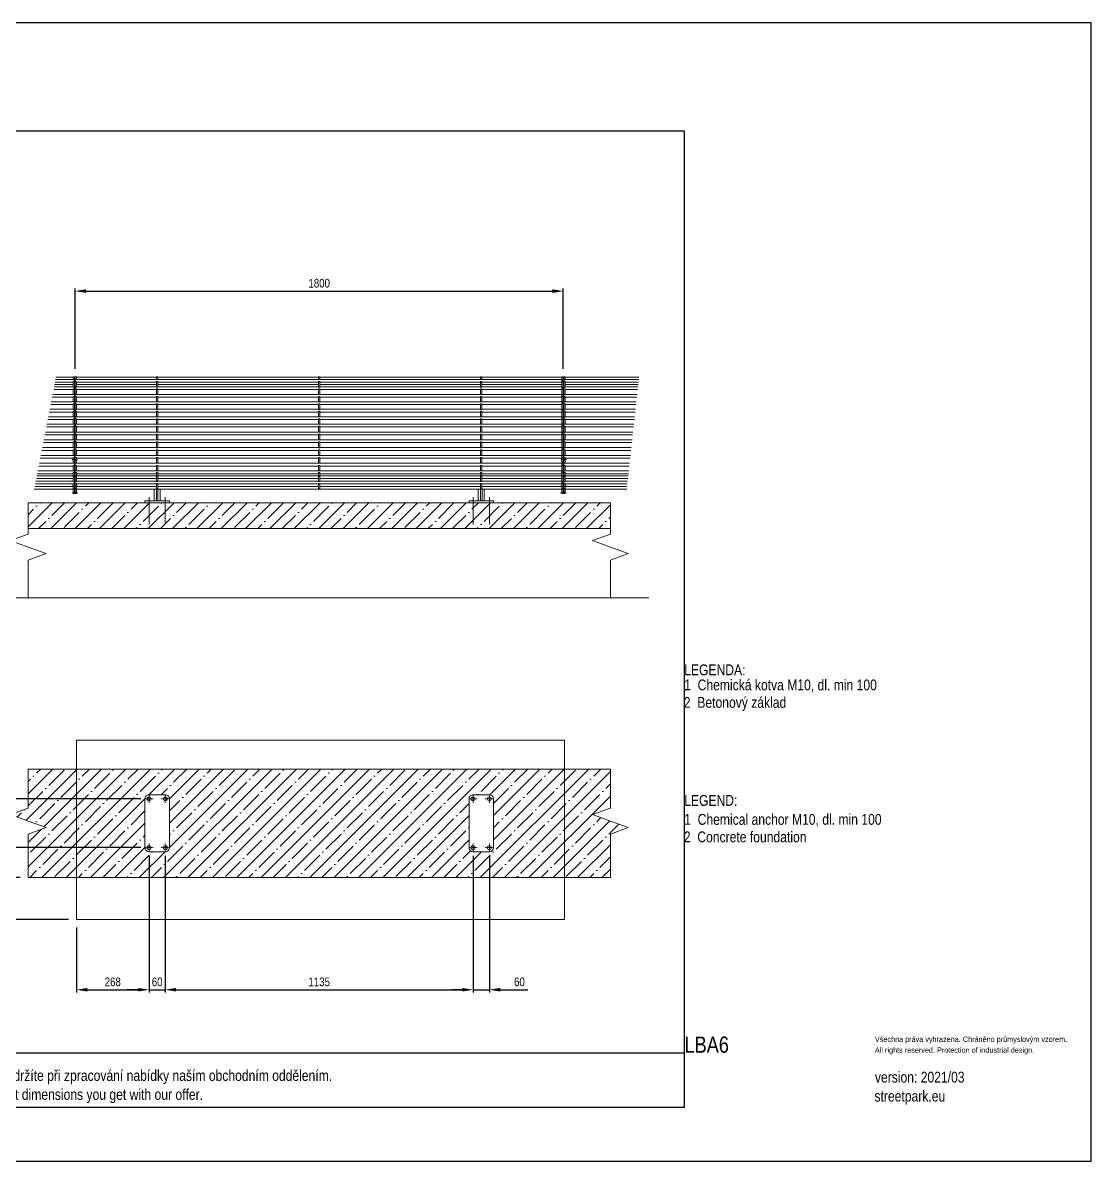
# Model space of a CAD drawing. Header units: millimetres. Extents: x 22162 to 28102, y 3160 to 7360.
# Drawn here: x 24162 to 28102, y 3160 to 7360 of the extents above; entities that cross this region are included whole.
import ezdxf
from ezdxf.lldxf.tags import DXFTag

# ---------------------------------------------------------------- set-up
doc = ezdxf.new("R2010")
doc.units = ezdxf.units.MM
doc.header["$LTSCALE"] = 0.3
doc.linetypes.add('ACAD_ISO10W100', pattern=[18.5, 12, -3, 0.5, -3])
doc.linetypes.add('INCONTINUOUS', pattern=[200000.001, 200000, -0.001])
for name, color, linetype, lineweight in [('KOTY', 3, 'INCONTINUOUS', 9), ('OBRYSOVA', 7, 'Continuous', 9), ('OSY', 7, 'ACAD_ISO10W100', 15), ('Visible', 7, 'Continuous', 18)]:
    doc.layers.add(name, color=color, linetype=linetype, lineweight=lineweight)
doc.layers.add('Nekreslit', color=6, linetype='Continuous', plot=False)
doc.layers.add('POSTAVY ATD', color=7, linetype='Continuous', lineweight=5, true_color=0xdcdcdc)
doc.layers.add('SRAFY', color=7, linetype='Continuous', lineweight=9, true_color=0x5b5b5b)
doc.styles.add('SEACAD_Arial', font='arial.ttf', dxfattribs={"width": 0.8})
tags = doc.linetypes.add('HIDDEN2', pattern=[4.7625, 3.175, -1.5875]).pattern_tags.tags
tags[6:7] = [DXFTag(74, 4), DXFTag(75, 0), DXFTag(340, '0'), DXFTag(46, 0.0), DXFTag(50, 0.0), DXFTag(44, 0.0), DXFTag(45, 0.0)]
tags[4:5] = [DXFTag(74, 4), DXFTag(75, 0), DXFTag(340, '0'), DXFTag(46, 0.0), DXFTag(50, 0.0), DXFTag(44, 0.0), DXFTag(45, 0.0)]
doc.dimstyles.new('ISO-25', dxfattribs={"dimtxt": 1.6, "dimasz": 2, "dimexe": 0.5, "dimexo": 1.5, "dimtad": 1, "dimdec": 0, "dimtxsty": 'SEACAD_Arial', "dimcen": 2, "dimadec": 0, "dimazin": 0, "dimtfac": 1, "dimtdec": 0, "dimtmove": 0, "dimatfit": 3, "dimfxl": 1, "dimarcsym": 0})

# ---------------------------------------------------------------- blocks, each defined once
blk = doc.blocks.new('*D365')
at = {"layer": 'Defpoints', "color": 0}
for p in [(26155, 6369.6), (24355, 6052.8), (26155, 6052.8)]:
    blk.add_point(p, dxfattribs=at)
at = {"layer": 'KOTY', "color": 0, "lineweight": -2}
for p, q in [((24355, 6082.8), (24355, 6379.6)), ((24395, 6369.6), (26115, 6369.6)), ((26155, 6082.8), (26155, 6379.6))]:
    blk.add_line(p, q, dxfattribs=at)
at = {"layer": 'KOTY', "color": 0}
for points in [[(24395, 6376.3), (24395, 6363), (24355, 6369.6)], [(26115, 6363), (26115, 6376.3), (26155, 6369.6)]]:
    blk.add_solid(points, dxfattribs=at)
at = {"layer": 'KOTY', "color": 0, "insert": (25255, 6398.5), "char_height": 32, "attachment_point": 5, "style": 'SEACAD_Arial'}
blk.add_mtext('1800', dxfattribs=at)
blk = doc.blocks.new('*D357')
at = {"layer": 'Defpoints', "color": 0}
for p in [(24627.5, 4316.4), (24360, 4051.4), (24627.5, 3792.2)]:
    blk.add_point(p, dxfattribs=at)
at = {"layer": 'KOTY', "color": 0, "lineweight": -2}
for p, q in [((24627.5, 4286.4), (24627.5, 3782.2)), ((24360, 4021.4), (24360, 3782.2)), ((24400, 3792.2), (24587.5, 3792.2))]:
    blk.add_line(p, q, dxfattribs=at)
at = {"layer": 'KOTY', "color": 0}
for points in [[(24400, 3798.9), (24400, 3785.6), (24360, 3792.2)], [(24587.5, 3785.6), (24587.5, 3798.9), (24627.5, 3792.2)]]:
    blk.add_solid(points, dxfattribs=at)
at = {"layer": 'KOTY', "color": 0, "insert": (24493.8, 3821.1), "char_height": 32, "attachment_point": 5, "style": 'SEACAD_Arial'}
blk.add_mtext('268', dxfattribs=at)
blk = doc.blocks.new('*D356')
at = {"layer": 'Defpoints', "color": 0}
for p in [(24627.5, 4316.4), (24687.5, 4316.4), (24687.5, 3792.2)]:
    blk.add_point(p, dxfattribs=at)
at = {"layer": 'KOTY', "color": 0, "lineweight": -2}
for p, q in [((24627.5, 4286.4), (24627.5, 3782.2)), ((24687.5, 4286.4), (24687.5, 3782.2)), ((24587.5, 3792.2), (24547.5, 3792.2)), ((24627.5, 3792.2), (24687.5, 3792.2)), ((24727.5, 3792.2), (24767.5, 3792.2))]:
    blk.add_line(p, q, dxfattribs=at)
at = {"layer": 'KOTY', "color": 0}
for points in [[(24587.5, 3785.6), (24587.5, 3798.9), (24627.5, 3792.2)], [(24727.5, 3798.9), (24727.5, 3785.6), (24687.5, 3792.2)]]:
    blk.add_solid(points, dxfattribs=at)
at = {"layer": 'KOTY', "color": 0, "insert": (24657.5, 3821.1), "char_height": 32, "attachment_point": 5, "style": 'SEACAD_Arial'}
blk.add_mtext('60', dxfattribs=at)
blk = doc.blocks.new('*D358')
at = {"layer": 'Defpoints', "color": 0}
for p in [(24687.5, 4316.4), (25822.5, 4316.4), (25822.5, 3792.2)]:
    blk.add_point(p, dxfattribs=at)
at = {"layer": 'KOTY', "color": 0, "lineweight": -2}
for p, q in [((24687.5, 4286.4), (24687.5, 3782.2)), ((25822.5, 4286.4), (25822.5, 3782.2)), ((24727.5, 3792.2), (25782.5, 3792.2))]:
    blk.add_line(p, q, dxfattribs=at)
at = {"layer": 'KOTY', "color": 0}
for points in [[(24727.5, 3798.9), (24727.5, 3785.6), (24687.5, 3792.2)], [(25782.5, 3785.6), (25782.5, 3798.9), (25822.5, 3792.2)]]:
    blk.add_solid(points, dxfattribs=at)
at = {"layer": 'KOTY', "color": 0, "insert": (25255, 3821.1), "char_height": 32, "attachment_point": 5, "style": 'SEACAD_Arial'}
blk.add_mtext('1135', dxfattribs=at)
blk = doc.blocks.new('*D355')
at = {"layer": 'Defpoints', "color": 0}
for p in [(25822.5, 4316.4), (25882.5, 4316.4), (25882.5, 3792.2)]:
    blk.add_point(p, dxfattribs=at)
at = {"layer": 'KOTY', "color": 0, "lineweight": -2}
for p, q in [((25822.5, 4286.4), (25822.5, 3782.2)), ((25882.5, 4286.4), (25882.5, 3782.2)), ((25782.5, 3792.2), (25742.5, 3792.2)), ((25822.5, 3792.2), (25882.5, 3792.2)), ((25922.5, 3792.2), (26024.2, 3792.2))]:
    blk.add_line(p, q, dxfattribs=at)
at = {"layer": 'KOTY', "color": 0}
for points in [[(25782.5, 3785.6), (25782.5, 3798.9), (25822.5, 3792.2)], [(25922.5, 3798.9), (25922.5, 3785.6), (25882.5, 3792.2)]]:
    blk.add_solid(points, dxfattribs=at)
at = {"layer": 'KOTY', "color": 0, "insert": (25993.4, 3821.1), "char_height": 32, "attachment_point": 5, "style": 'SEACAD_Arial'}
blk.add_mtext('60', dxfattribs=at)
blk = doc.blocks.new('*D360')
at = {"layer": 'Defpoints', "color": 0}
for p in [(23849, 4316.4), (24627.5, 4316.4), (24181.8, 4206.4)]:
    blk.add_point(p, dxfattribs=at)
at = {"layer": 'KOTY', "color": 0, "lineweight": -2}
for p, q in [((24597.5, 4316.4), (23839, 4316.4)), ((23849, 4246.4), (23849, 4276.4)), ((24151.8, 4206.4), (23839, 4206.4))]:
    blk.add_line(p, q, dxfattribs=at)
at = {"layer": 'KOTY', "color": 0}
for points in [[(23855.6, 4276.4), (23842.3, 4276.4), (23849, 4316.4)], [(23842.3, 4246.4), (23855.6, 4246.4), (23849, 4206.4)]]:
    blk.add_solid(points, dxfattribs=at)
at = {"layer": 'KOTY', "color": 0, "insert": (23820.1, 4261.4), "char_height": 32, "attachment_point": 5, "rotation": 90, "style": 'SEACAD_Arial'}
blk.add_mtext('110', dxfattribs=at)
blk = doc.blocks.new('*D359')
at = {"layer": 'Defpoints', "color": 0}
for p in [(23849, 4496.4), (24627.5, 4496.4), (24627.5, 4316.4)]:
    blk.add_point(p, dxfattribs=at)
at = {"layer": 'KOTY', "color": 0, "lineweight": -2}
for p, q in [((24597.5, 4496.4), (23839, 4496.4)), ((23849, 4356.4), (23849, 4456.4)), ((24597.5, 4316.4), (23839, 4316.4))]:
    blk.add_line(p, q, dxfattribs=at)
at = {"layer": 'KOTY', "color": 0}
for points in [[(23855.6, 4456.4), (23842.3, 4456.4), (23849, 4496.4)], [(23842.3, 4356.4), (23855.6, 4356.4), (23849, 4316.4)]]:
    blk.add_solid(points, dxfattribs=at)
at = {"layer": 'KOTY', "color": 0, "insert": (23820.1, 4406.4), "char_height": 32, "attachment_point": 5, "rotation": 90, "style": 'SEACAD_Arial'}
blk.add_mtext('180', dxfattribs=at)
blk = doc.blocks.new('*D369')
at = {"layer": 'Defpoints', "color": 0}
for p in [(23849, 4206.4), (24181.8, 4206.4), (24360, 4051.4)]:
    blk.add_point(p, dxfattribs=at)
at = {"layer": 'KOTY', "color": 0, "lineweight": -2}
for p, q in [((24151.8, 4206.4), (23839, 4206.4)), ((23849, 4091.4), (23849, 4166.4)), ((24330, 4051.4), (23839, 4051.4))]:
    blk.add_line(p, q, dxfattribs=at)
at = {"layer": 'KOTY', "color": 0}
for points in [[(23855.6, 4166.4), (23842.3, 4166.4), (23849, 4206.4)], [(23842.3, 4091.4), (23855.6, 4091.4), (23849, 4051.4)]]:
    blk.add_solid(points, dxfattribs=at)
at = {"layer": 'KOTY', "color": 0, "insert": (23820.1, 4128.9), "char_height": 32, "attachment_point": 5, "rotation": 90, "style": 'SEACAD_Arial'}
blk.add_mtext('155', dxfattribs=at)

msp = doc.modelspace()

# ---------------------------------------------------------------- hatches: boundary and pattern name
at = {"layer": 'SRAFY'}
h = msp.add_hatch(dxfattribs=at)
h.set_pattern_fill('ANSI35', color=256, scale=10, style=0)
h.set_pattern_definition([(45, (-5e-11, 535.613), (-44.90128, 44.90128), []), (45, (44.9, 535.613), (-44.90128, 44.90128), [79.375, -15.875, 0, -15.875])])
h.paths.add_polyline_path([(24712.5, 5588.5), (25807.5, 5588.5), (25907.5, 5588.5), (26329, 5588.5), (26329, 5493.4), (24181.8, 5493.4), (24181.8, 5588.5), (24612.5, 5588.5)])
h = msp.add_hatch(dxfattribs=at)
h.set_pattern_fill('ANSI35', color=256, scale=10, style=0)
h.paths.add_polyline_path([(24181.8, 4606.4), (24360, 4606.4), (24360, 4206.4), (24181.8, 4206.4), (24181.8, 4366.7), (24247.6, 4390.6), (24116, 4438.5), (24181.8, 4462.5)])
h.paths.add_polyline_path([(24360, 4606.4), (26160, 4606.4), (26160, 4206.4), (24360, 4206.4)])
h.paths.add_polyline_path([(25882.5, 4301.4, 0.414214), (25897.5, 4316.4), (25897.5, 4496.4, 0.414214), (25882.5, 4511.4), (25822.5, 4511.4, 0.414214), (25807.5, 4496.4), (25807.5, 4316.4, 0.414214), (25822.5, 4301.4)], flags=16)
h.paths.add_polyline_path([(24687.5, 4301.4, 0.414214), (24702.5, 4316.4), (24702.5, 4496.4, 0.414214), (24687.5, 4511.4), (24627.5, 4511.4, 0.414214), (24612.5, 4496.4), (24612.5, 4316.4, 0.414214), (24627.5, 4301.4)], flags=16)
h.paths.add_polyline_path([(26263.2, 4438.5), (26394.7, 4390.6), (26329, 4366.7), (26329, 4206.4), (26160, 4206.4), (26160, 4606.4), (26329, 4606.4), (26329, 4462.5)])

# ---------------------------------------------------------------- linework, layer by layer
at = {"layer": 'Nekreslit'}
msp.add_line((22562.1, 3559.6), (26602.1, 3559.6), dxfattribs=at)
for points in [[(22162.1, 3159.6), (28102.1, 3159.6), (28102.1, 7359.6), (22162.1, 7359.6)], [(22562.1, 3359.6), (26602.1, 3359.6), (26602.1, 6959.6), (22562.1, 6959.6)]]:
    msp.add_lwpolyline(points, close=True, dxfattribs=at)
at = {"layer": 'OBRYSOVA', "linetype": 'HIDDEN2', "transparency": 33554559}
for p, q in [((24348, 6053.5), (24353, 6053.5)), ((26162, 6053.5), (26157, 6053.5)), ((24353, 6043.3), (24348, 6043.3)), ((24353, 6042.3), (24348, 6042.3)), ((24353, 6036.2), (24348, 6036.2)), ((24353, 6015.8), (24348, 6015.8)), ((24353, 6008.8), (24348, 6008.8)), ((26157, 6043.3), (26162, 6043.3)), ((26157, 6042.3), (26162, 6042.3)), ((26157, 6036.2), (26162, 6036.2)), ((26157, 6015.8), (26162, 6015.8)), ((26157, 6008.8), (26162, 6008.8)), ((24353, 5988.4), (24348, 5988.4)), ((24353, 5981.3), (24348, 5981.3)), ((26157, 5988.4), (26162, 5988.4)), ((26157, 5981.3), (26162, 5981.3)), ((24353, 5960.9), (24348, 5960.9)), ((24353, 5953.8), (24348, 5953.8)), ((24353, 5933.4), (24348, 5933.4)), ((24353, 5926.3), (24348, 5926.3)), ((26157, 5960.9), (26162, 5960.9)), ((26157, 5953.8), (26162, 5953.8)), ((26157, 5933.4), (26162, 5933.4)), ((26157, 5926.3), (26162, 5926.3)), ((24353, 5906), (24348, 5906)), ((24353, 5898.9), (24348, 5898.9)), ((26157, 5906), (26162, 5906)), ((26157, 5898.9), (26162, 5898.9)), ((24353, 5878.4), (24348, 5878.4)), ((24353, 5870.9), (24348, 5870.9)), ((24353, 5849.6), (24348, 5849.6)), ((24353, 5842.1), (24348, 5842.1)), ((26157, 5878.4), (26162, 5878.4)), ((26157, 5870.9), (26162, 5870.9)), ((26157, 5849.6), (26162, 5849.6)), ((26157, 5842.1), (26162, 5842.1)), ((24353, 5820.7), (24348, 5820.7)), ((24353, 5813.3), (24348, 5813.3)), ((26157, 5820.7), (26162, 5820.7)), ((26157, 5813.3), (26162, 5813.3)), ((24353, 5791.9), (24348, 5791.9)), ((24353, 5784.4), (24348, 5784.4)), ((24353, 5763.1), (24348, 5763.1)), ((24353, 5755.6), (24348, 5755.6)), ((26157, 5791.9), (26162, 5791.9)), ((26157, 5784.4), (26162, 5784.4)), ((26157, 5763.1), (26162, 5763.1)), ((26157, 5755.6), (26162, 5755.6)), ((24348, 5734.3), (24353, 5734.3)), ((24348, 5726.8), (24353, 5726.8)), ((26162, 5734.3), (26157, 5734.3)), ((26162, 5726.8), (26157, 5726.8)), ((24348, 5706.1), (24353, 5706.1)), ((24348, 5699.9), (24353, 5699.9)), ((24353, 5686.5), (24348, 5686.5)), ((26162, 5706.1), (26157, 5706.1)), ((26162, 5699.9), (26157, 5699.9)), ((26157, 5686.5), (26162, 5686.5)), ((24204.4, 5638.6), (24353, 5638.6)), ((24348, 5667.6), (24353, 5667.6)), ((24353, 5659.5), (24348, 5659.5)), ((24353, 5640.6), (24348, 5640.6)), ((26162, 5667.6), (26157, 5667.6)), ((26157, 5659.5), (26162, 5659.5)), ((26157, 5640.6), (26162, 5640.6)), ((26389, 5638.6), (26157, 5638.6))]:
    msp.add_line(p, q, dxfattribs=at)
at = {"layer": 'OBRYSOVA'}
msp.add_line((24002.2, 5238.2), (26470.9, 5238.2), dxfattribs=at)
at = {"layer": 'OBRYSOVA', "linetype": 'HIDDEN2', "transparency": 33554559}
for points in [[(24284.6, 6051.8), (24348, 6051.8)], [(24348, 6043.3), (24348, 6053.5), (24353, 6053.5), (24353, 5623.3), (24348, 5623.3), (24348, 5638.6)], [(26162, 6043.3), (26162, 6053.5), (26157, 6053.5), (26157, 5623.3), (26162, 5623.3), (26162, 5638.6)], [(26157, 6052.8), (26157, 6044.4)], [(26434.2, 6051.8), (26162, 6051.8)], [(24348, 6006.9), (24275.9, 6006.9)], [(24277.6, 6015.9), (24348, 6015.9)], [(24279.4, 6024.9), (24348, 6024.9)], [(24348, 6033.4), (24281, 6033.4)], [(24282.9, 6043.4), (24348, 6043.4)], [(24348, 6015.8), (24348, 6036.2)], [(24348, 5988.4), (24348, 6008.8)], [(26157, 6044.4), (26157, 6032.4)], [(26433.3, 6043.4), (26162, 6043.4)], [(26162, 6015.8), (26162, 6036.2)], [(26162, 6033.4), (26432.2, 6033.4)], [(26431.3, 6024.9), (26162, 6024.9)], [(26430.3, 6015.9), (26162, 6015.9)], [(26162, 5988.4), (26162, 6008.8)], [(26162, 6006.9), (26429.3, 6006.9)], [(24348, 5978.4), (24270.3, 5978.4)], [(24272.3, 5988.4), (24348, 5988.4)], [(24348, 5960.9), (24348, 5981.3)], [(26157, 5989.4), (26157, 5977.4)], [(26427.3, 5988.4), (26162, 5988.4)], [(26162, 5960.9), (26162, 5981.3)], [(26162, 5978.4), (26426.2, 5978.4)], [(24348, 5923.5), (24259.7, 5923.5)], [(24261.6, 5933.5), (24348, 5933.5)], [(24348, 5951), (24265, 5951)], [(24266.9, 5961), (24348, 5961)], [(24348, 5933.4), (24348, 5953.8)], [(24348, 5906), (24348, 5926.3)], [(26157, 5962), (26157, 5950)], [(26157, 5934.5), (26157, 5922.5)], [(26424.3, 5961), (26162, 5961)], [(26162, 5933.4), (26162, 5953.8)], [(26162, 5951), (26423.2, 5951)], [(26421.3, 5933.5), (26162, 5933.5)], [(26162, 5906), (26162, 5926.3)], [(26162, 5923.5), (26420.2, 5923.5)], [(24348, 5896), (24254.3, 5896)], [(24256.3, 5906), (24348, 5906)], [(24348, 5878.4), (24348, 5898.9)], [(26418.3, 5906), (26162, 5906)], [(26162, 5878.4), (26162, 5898.9)], [(26162, 5896), (26417.2, 5896)], [(24348, 5839.7), (24243.4, 5839.7)], [(24245.4, 5849.7), (24348, 5849.7)], [(24348, 5868.5), (24249, 5868.5)], [(24251, 5878.5), (24348, 5878.5)], [(24348, 5849.6), (24348, 5870.9)], [(24348, 5820.7), (24348, 5842.1)], [(26157, 5879.5), (26157, 5867.5)], [(26157, 5850.7), (26157, 5838.7)], [(26415.2, 5878.5), (26162, 5878.5)], [(26162, 5849.6), (26162, 5870.9)], [(26162, 5868.5), (26414.1, 5868.5)], [(26412.1, 5849.7), (26162, 5849.7)], [(26162, 5820.7), (26162, 5842.1)], [(26162, 5839.7), (26411, 5839.7)], [(24348, 5810.9), (24237.8, 5810.9)], [(24239.8, 5820.9), (24348, 5820.9)], [(24348, 5791.9), (24348, 5813.3)], [(26157, 5821.9), (26157, 5809.9)], [(26408.9, 5820.9), (26162, 5820.9)], [(26162, 5791.9), (26162, 5813.3)], [(26162, 5810.9), (26407.8, 5810.9)], [(24348, 5763.3), (24228.6, 5763.3)], [(24348, 5782.1), (24232.2, 5782.1)], [(24234.2, 5792.1), (24348, 5792.1)], [(24348, 5763.1), (24348, 5784.4)], [(24348, 5734.3), (24348, 5755.6)], [(26157, 5793.1), (26157, 5781.1)], [(26157, 5764.3), (26157, 5752.3)], [(26157, 5761.3), (26157, 5764.3)], [(26405.8, 5792.1), (26162, 5792.1)], [(26162, 5763.1), (26162, 5784.4)], [(26162, 5782.1), (26404.7, 5782.1)], [(26162, 5763.3), (26402.6, 5763.3)], [(26162, 5734.3), (26162, 5755.6)], [(24348, 5724.4), (24221, 5724.4)], [(24223, 5734.4), (24348, 5734.4)], [(24348, 5753.3), (24226.6, 5753.3)], [(24348, 5706.1), (24348, 5726.8)], [(26157, 5735.4), (26157, 5723.4)], [(26157, 5732.4), (26157, 5735.4)], [(26162, 5753.3), (26401.5, 5753.3)], [(26399.5, 5734.4), (26162, 5734.4)], [(26162, 5706.1), (26162, 5726.8)], [(26162, 5724.4), (26398.4, 5724.4)], [(24348, 5678.5), (24212.1, 5678.5)], [(24348, 5688.5), (24214.1, 5688.5)], [(24348, 5696.1), (24215.5, 5696.1)], [(24217.5, 5706.1), (24348, 5706.1)], [(24348, 5688.5), (24348, 5699.9)], [(24348, 5667.6), (24348, 5686.5)], [(26396.4, 5706.1), (26162, 5706.1)], [(26162, 5688.5), (26162, 5699.9)], [(26162, 5696.1), (26395.3, 5696.1)], [(26162, 5688.5), (26394.4, 5688.5)], [(26162, 5667.6), (26162, 5686.5)], [(26162, 5678.5), (26393.3, 5678.5)], [(24348, 5648.6), (24206.3, 5648.6)], [(24208.3, 5658.6), (24348, 5658.6)], [(24348, 5668.6), (24210.2, 5668.6)], [(24348, 5640.6), (24348, 5659.5)], [(26162, 5668.6), (26392.2, 5668.6)], [(26162, 5640.6), (26162, 5659.5)], [(26391.2, 5658.6), (26162, 5658.6)], [(26162, 5648.6), (26390.1, 5648.6)]]:
    msp.add_lwpolyline(points, dxfattribs=at)
at = {"layer": 'OBRYSOVA', "lineweight": 5, "transparency": 33554559}
for points in [[(26155, 6052.8), (26155, 6044.4)], [(26155, 6044.4), (26155, 6032.4)], [(26155, 5989.4), (26155, 5977.4)], [(26155, 5962), (26155, 5950)], [(26155, 5934.5), (26155, 5922.5)], [(26155, 5879.5), (26155, 5867.5)], [(26155, 5850.7), (26155, 5838.7)], [(26155, 5821.9), (26155, 5809.9)], [(26155, 5793.1), (26155, 5781.1)], [(26155, 5764.3), (26155, 5752.3)], [(26155, 5761.3), (26155, 5764.3)], [(26155, 5735.4), (26155, 5723.4)], [(26155, 5732.4), (26155, 5735.4)]]:
    msp.add_lwpolyline(points, dxfattribs=at)
at = {"layer": 'OBRYSOVA'}
msp.add_lwpolyline([(24360, 4712.8), (26160, 4712.8), (26160, 4051.4), (24360, 4051.4)], close=True, dxfattribs=at)
at = {"layer": 'OSY'}
for p, q in [((24343, 5748.1), (24365, 5748.1)), ((26167, 5748.1), (26145, 5748.1)), ((24343, 5650.3), (24365, 5650.3)), ((26167, 5650.3), (26145, 5650.3)), ((24365, 5625.4), (24343, 5625.4)), ((26145, 5625.4), (26167, 5625.4)), ((24612.5, 4496.4), (24642.5, 4496.4)), ((24627.5, 4481.4), (24627.5, 4511.4)), ((24672.5, 4496.4), (24702.5, 4496.4)), ((24687.5, 4481.4), (24687.5, 4511.4)), ((25807.5, 4496.4), (25837.5, 4496.4)), ((25822.5, 4481.4), (25822.5, 4511.4)), ((25867.5, 4496.4), (25897.5, 4496.4)), ((25882.5, 4481.4), (25882.5, 4511.4)), ((24627.5, 4301.4), (24627.5, 4331.4)), ((24687.5, 4301.4), (24687.5, 4331.4)), ((25822.5, 4301.4), (25822.5, 4331.4)), ((25882.5, 4301.4), (25882.5, 4331.4)), ((24612.5, 4316.4), (24642.5, 4316.4)), ((24672.5, 4316.4), (24702.5, 4316.4)), ((25807.5, 4316.4), (25837.5, 4316.4)), ((25867.5, 4316.4), (25897.5, 4316.4))]:
    msp.add_line(p, q, dxfattribs=at)
at = {"layer": 'OSY', "ltscale": 0.5}
for p, q in [((24627.5, 5609), (24627.5, 5509)), ((24687.5, 5609), (24687.5, 5509)), ((25822.5, 5609), (25822.5, 5509)), ((25882.5, 5609), (25882.5, 5509))]:
    msp.add_line(p, q, dxfattribs=at)
at = {"layer": 'POSTAVY ATD'}
for points in [[(24355, 6052.8), (24355, 6044.4)], [(24355, 6044.4), (24355, 6032.4)], [(24355, 5989.4), (24355, 5977.4)], [(24355, 5962), (24355, 5950)], [(24355, 5934.5), (24355, 5922.5)], [(24355, 5879.5), (24355, 5867.5)], [(24355, 5850.7), (24355, 5838.7)], [(24355, 5821.9), (24355, 5809.9)], [(24355, 5793.1), (24355, 5781.1)], [(24355, 5764.3), (24355, 5752.3)], [(24355, 5761.3), (24355, 5764.3)], [(24355, 5735.4), (24355, 5723.4)], [(24355, 5732.4), (24355, 5735.4)]]:
    msp.add_lwpolyline(points, dxfattribs=at)
at = {"layer": 'SRAFY'}
for p, q in [((24181.8, 5588.5), (26329, 5588.5)), ((24181.8, 5473.3), (24181.8, 5588.5)), ((26329, 5473.3), (26329, 5588.5)), ((24181.8, 5473.3), (24116, 5449.3)), ((24181.8, 5493.4), (26329, 5493.4)), ((26329, 5473.3), (26263.2, 5449.3)), ((24181.8, 5425.4), (24116, 5449.3)), ((24181.8, 5425.4), (24247.6, 5401.5)), ((26329, 5425.4), (26263.2, 5449.3)), ((26329, 5425.4), (26394.7, 5401.5)), ((24181.8, 5377.5), (24247.6, 5401.5)), ((24181.8, 5238.2), (24181.8, 5377.5)), ((26329, 5377.5), (26394.7, 5401.5)), ((26329, 5238.2), (26329, 5377.5)), ((26329, 5238.2), (24181.8, 5238.2)), ((24181.8, 4462.5), (24181.8, 4606.4)), ((24181.8, 4606.4), (26329, 4606.4)), ((26329, 4462.5), (26329, 4606.4)), ((24181.8, 4462.5), (24116, 4438.5)), ((26329, 4462.5), (26263.2, 4438.5)), ((24181.8, 4414.6), (24116, 4438.5)), ((24181.8, 4414.6), (24247.6, 4390.6)), ((26329, 4414.6), (26263.2, 4438.5)), ((26329, 4414.6), (26394.7, 4390.6)), ((24181.8, 4366.7), (24247.6, 4390.6)), ((26329, 4366.7), (26394.7, 4390.6)), ((24181.8, 4206.4), (24181.8, 4366.7)), ((26329, 4206.4), (26329, 4366.7)), ((24181.8, 4206.4), (26329, 4206.4))]:
    msp.add_line(p, q, dxfattribs=at)
at = {"layer": 'Visible'}
for p, q in [((24360, 6053.5), (24355, 6053.5)), ((24660, 6053.5), (24655, 6053.5)), ((24655, 6053.5), (24655, 6043.3)), ((24660, 6053.5), (24660, 6043.3)), ((25257.5, 6053.5), (25252.5, 6053.5)), ((25252.5, 6053.5), (25252.5, 6043.3)), ((25257.5, 6053.5), (25257.5, 6043.3)), ((25850, 6053.5), (25855, 6053.5)), ((25850, 6053.5), (25850, 6043.3)), ((25855, 6053.5), (25855, 6043.3)), ((26150, 6053.5), (26155, 6053.5)), ((24355, 6043.3), (24360, 6043.3)), ((24355, 6036.2), (24360, 6036.2)), ((24355, 6015.8), (24360, 6015.8)), ((24355, 6008.8), (24360, 6008.8)), ((24655, 6043.3), (24660, 6043.3)), ((24655, 6036.2), (24660, 6036.2)), ((24655, 6015.8), (24660, 6015.8)), ((24655, 6008.8), (24660, 6008.8)), ((25252.5, 6043.3), (25257.5, 6043.3)), ((25252.5, 6036.2), (25257.5, 6036.2)), ((25252.5, 6015.8), (25257.5, 6015.8)), ((25252.5, 6008.8), (25257.5, 6008.8)), ((25855, 6043.3), (25850, 6043.3)), ((25855, 6036.2), (25850, 6036.2)), ((25855, 6015.8), (25850, 6015.8)), ((25855, 6008.8), (25850, 6008.8)), ((26155, 6043.3), (26150, 6043.3)), ((26155, 6042.3), (26150, 6042.3)), ((26155, 6036.2), (26150, 6036.2)), ((26155, 6015.8), (26150, 6015.8)), ((26155, 6008.8), (26150, 6008.8)), ((24355, 5988.4), (24360, 5988.4)), ((24355, 5981.3), (24360, 5981.3)), ((24655, 5988.4), (24660, 5988.4)), ((24655, 5981.3), (24660, 5981.3)), ((25252.5, 5988.4), (25257.5, 5988.4)), ((25252.5, 5981.3), (25257.5, 5981.3)), ((25855, 5988.4), (25850, 5988.4)), ((25855, 5981.3), (25850, 5981.3)), ((26155, 5988.4), (26150, 5988.4)), ((26155, 5981.3), (26150, 5981.3)), ((24355, 5960.9), (24360, 5960.9)), ((24355, 5953.8), (24360, 5953.8)), ((24355, 5933.4), (24360, 5933.4)), ((24355, 5926.3), (24360, 5926.3)), ((24655, 5960.9), (24660, 5960.9)), ((24655, 5953.8), (24660, 5953.8)), ((24655, 5933.4), (24660, 5933.4)), ((24655, 5926.3), (24660, 5926.3)), ((25252.5, 5960.9), (25257.5, 5960.9)), ((25252.5, 5953.8), (25257.5, 5953.8)), ((25252.5, 5933.4), (25257.5, 5933.4)), ((25252.5, 5926.3), (25257.5, 5926.3)), ((25855, 5960.9), (25850, 5960.9)), ((25855, 5953.8), (25850, 5953.8)), ((25855, 5933.4), (25850, 5933.4)), ((25855, 5926.3), (25850, 5926.3)), ((26155, 5960.9), (26150, 5960.9)), ((26155, 5953.8), (26150, 5953.8)), ((26155, 5933.4), (26150, 5933.4)), ((26155, 5926.3), (26150, 5926.3)), ((24355, 5906), (24360, 5906)), ((24355, 5898.9), (24360, 5898.9)), ((24655, 5906), (24660, 5906)), ((24655, 5898.9), (24660, 5898.9)), ((25252.5, 5906), (25257.5, 5906)), ((25252.5, 5898.9), (25257.5, 5898.9)), ((25855, 5906), (25850, 5906)), ((25855, 5898.9), (25850, 5898.9)), ((26155, 5906), (26150, 5906)), ((26155, 5898.9), (26150, 5898.9)), ((24355, 5878.4), (24360, 5878.4)), ((24355, 5870.9), (24360, 5870.9)), ((24355, 5849.6), (24360, 5849.6)), ((24355, 5842.1), (24360, 5842.1)), ((24655, 5878.4), (24660, 5878.4)), ((24655, 5870.9), (24660, 5870.9)), ((24655, 5849.6), (24660, 5849.6)), ((24655, 5842.1), (24660, 5842.1)), ((25252.5, 5878.4), (25257.5, 5878.4)), ((25252.5, 5870.9), (25257.5, 5870.9)), ((25252.5, 5849.6), (25257.5, 5849.6)), ((25252.5, 5842.1), (25257.5, 5842.1)), ((25855, 5878.4), (25850, 5878.4)), ((25855, 5870.9), (25850, 5870.9)), ((25855, 5849.6), (25850, 5849.6)), ((25855, 5842.1), (25850, 5842.1)), ((26155, 5878.4), (26150, 5878.4)), ((26155, 5870.9), (26150, 5870.9)), ((26155, 5849.6), (26150, 5849.6)), ((26155, 5842.1), (26150, 5842.1)), ((24355, 5820.7), (24360, 5820.7)), ((24355, 5813.3), (24360, 5813.3)), ((24655, 5820.7), (24660, 5820.7)), ((24655, 5813.3), (24660, 5813.3)), ((25252.5, 5820.7), (25257.5, 5820.7)), ((25252.5, 5813.3), (25257.5, 5813.3)), ((25855, 5820.7), (25850, 5820.7)), ((25855, 5813.3), (25850, 5813.3)), ((26155, 5820.7), (26150, 5820.7)), ((26155, 5813.3), (26150, 5813.3)), ((24355, 5791.9), (24360, 5791.9)), ((24355, 5784.4), (24360, 5784.4)), ((24355, 5763.1), (24360, 5763.1)), ((24355, 5755.6), (24360, 5755.6)), ((24655, 5791.9), (24660, 5791.9)), ((24655, 5784.4), (24660, 5784.4)), ((24655, 5763.1), (24660, 5763.1)), ((24655, 5755.6), (24660, 5755.6)), ((25252.5, 5791.9), (25257.5, 5791.9)), ((25252.5, 5784.4), (25257.5, 5784.4)), ((25252.5, 5763.1), (25257.5, 5763.1)), ((25252.5, 5755.6), (25257.5, 5755.6)), ((25855, 5791.9), (25850, 5791.9)), ((25855, 5784.4), (25850, 5784.4)), ((25855, 5763.1), (25850, 5763.1)), ((25855, 5755.6), (25850, 5755.6)), ((26155, 5791.9), (26150, 5791.9)), ((26155, 5784.4), (26150, 5784.4)), ((26155, 5763.1), (26150, 5763.1)), ((26155, 5755.6), (26150, 5755.6)), ((24360, 5734.3), (24355, 5734.3)), ((24360, 5726.8), (24355, 5726.8)), ((24660, 5734.3), (24655, 5734.3)), ((24660, 5726.8), (24655, 5726.8)), ((25257.5, 5734.3), (25252.5, 5734.3)), ((25257.5, 5726.8), (25252.5, 5726.8)), ((25850, 5734.3), (25855, 5734.3)), ((25850, 5726.8), (25855, 5726.8)), ((26150, 5734.3), (26155, 5734.3)), ((26150, 5726.8), (26155, 5726.8)), ((24360, 5706.1), (24355, 5706.1)), ((24360, 5699.9), (24355, 5699.9)), ((24355, 5686.5), (24360, 5686.5)), ((24660, 5706.1), (24655, 5706.1)), ((24660, 5699.9), (24655, 5699.9)), ((24655, 5686.5), (24660, 5686.5)), ((25257.5, 5706.1), (25252.5, 5706.1)), ((25257.5, 5699.9), (25252.5, 5699.9)), ((25252.5, 5688.5), (25257.5, 5688.5)), ((25252.5, 5686.5), (25257.5, 5686.5)), ((25850, 5706.1), (25855, 5706.1)), ((25850, 5699.9), (25855, 5699.9)), ((25855, 5686.5), (25850, 5686.5)), ((26150, 5706.1), (26155, 5706.1)), ((26150, 5699.9), (26155, 5699.9)), ((26155, 5686.5), (26150, 5686.5)), ((24360, 5667.6), (24355, 5667.6)), ((24355, 5659.5), (24360, 5659.5)), ((24355, 5640.6), (24360, 5640.6)), ((24355, 5638.6), (26155, 5638.6)), ((24646.5, 5638.6), (24646.5, 5596.5)), ((24654.5, 5638.6), (24654.5, 5596.5)), ((24660, 5667.6), (24655, 5667.6)), ((24655, 5659.5), (24660, 5659.5)), ((24655, 5640.6), (24660, 5640.6)), ((24660.5, 5638.6), (24660.5, 5596.5)), ((24668.5, 5638.6), (24668.5, 5596.5)), ((25257.5, 5667.6), (25252.5, 5667.6)), ((25252.5, 5659.5), (25257.5, 5659.5)), ((25252.5, 5640.6), (25257.5, 5640.6)), ((25841.5, 5638.6), (25841.5, 5596.5)), ((25849.5, 5638.6), (25849.5, 5596.5)), ((25850, 5667.6), (25855, 5667.6)), ((25855, 5659.5), (25850, 5659.5)), ((25855, 5640.6), (25850, 5640.6)), ((25855.5, 5638.6), (25855.5, 5596.5)), ((25863.5, 5638.6), (25863.5, 5596.5)), ((26150, 5667.6), (26155, 5667.6)), ((26155, 5659.5), (26150, 5659.5)), ((26155, 5640.6), (26150, 5640.6))]:
    msp.add_line(p, q, dxfattribs=at)
for points in [[(24360, 6043.3), (24360, 6053.5), (24355, 6053.5), (24355, 5623.3), (24360, 5623.3), (24360, 5638.6)], [(24655, 6051.8), (24360, 6051.8)], [(25252.5, 6051.8), (24660, 6051.8)], [(25257.5, 6051.8), (25850, 6051.8)], [(25855, 6051.8), (26150, 6051.8)], [(26150, 6043.3), (26150, 6053.5), (26155, 6053.5), (26155, 5623.3), (26150, 5623.3), (26150, 5638.6)], [(24655, 6043.4), (24360, 6043.4)], [(24360, 6015.8), (24360, 6036.2)], [(24360, 6033.4), (24655, 6033.4)], [(24655, 6024.9), (24360, 6024.9)], [(24655, 6015.9), (24360, 6015.9)], [(24360, 5988.4), (24360, 6008.8)], [(24360, 6006.9), (24655, 6006.9)], [(24655, 6015.8), (24655, 6036.2)], [(24655, 5988.4), (24655, 6008.8)], [(25252.5, 6043.4), (24660, 6043.4)], [(24660, 6015.8), (24660, 6036.2)], [(24660, 6033.4), (25252.5, 6033.4)], [(25252.5, 6024.9), (24660, 6024.9)], [(25252.5, 6015.9), (24660, 6015.9)], [(24660, 5988.4), (24660, 6008.8)], [(24660, 6006.9), (25252.5, 6006.9)], [(25252.5, 6015.8), (25252.5, 6036.2)], [(25252.5, 5988.4), (25252.5, 6008.8)], [(25257.5, 6043.4), (25850, 6043.4)], [(25257.5, 6015.8), (25257.5, 6036.2)], [(25850, 6033.4), (25257.5, 6033.4)], [(25257.5, 6024.9), (25850, 6024.9)], [(25257.5, 6015.9), (25850, 6015.9)], [(25257.5, 5988.4), (25257.5, 6008.8)], [(25850, 6006.9), (25257.5, 6006.9)], [(25850, 6015.8), (25850, 6036.2)], [(25850, 5988.4), (25850, 6008.8)], [(25855, 6043.4), (26150, 6043.4)], [(25855, 6015.8), (25855, 6036.2)], [(26150, 6033.4), (25855, 6033.4)], [(25855, 6024.9), (26150, 6024.9)], [(25855, 6015.9), (26150, 6015.9)], [(25855, 5988.4), (25855, 6008.8)], [(26150, 6006.9), (25855, 6006.9)], [(26150, 6042.3), (26150, 5643.6)], [(26150, 6015.8), (26150, 6036.2)], [(26150, 5988.4), (26150, 6008.8)], [(24655, 5988.4), (24360, 5988.4)], [(24360, 5960.9), (24360, 5981.3)], [(24360, 5978.4), (24655, 5978.4)], [(24655, 5960.9), (24655, 5981.3)], [(25252.5, 5988.4), (24660, 5988.4)], [(24660, 5960.9), (24660, 5981.3)], [(24660, 5978.4), (25252.5, 5978.4)], [(25252.5, 5960.9), (25252.5, 5981.3)], [(25257.5, 5988.4), (25850, 5988.4)], [(25257.5, 5960.9), (25257.5, 5981.3)], [(25850, 5978.4), (25257.5, 5978.4)], [(25850, 5960.9), (25850, 5981.3)], [(25855, 5988.4), (26150, 5988.4)], [(25855, 5960.9), (25855, 5981.3)], [(26150, 5978.4), (25855, 5978.4)], [(26150, 5960.9), (26150, 5981.3)], [(24655, 5961), (24360, 5961)], [(24360, 5933.4), (24360, 5953.8)], [(24360, 5951), (24655, 5951)], [(24655, 5933.5), (24360, 5933.5)], [(24360, 5906), (24360, 5926.3)], [(24360, 5923.5), (24655, 5923.5)], [(24655, 5933.4), (24655, 5953.8)], [(24655, 5906), (24655, 5926.3)], [(25252.5, 5961), (24660, 5961)], [(24660, 5933.4), (24660, 5953.8)], [(24660, 5951), (25252.5, 5951)], [(25252.5, 5933.5), (24660, 5933.5)], [(24660, 5906), (24660, 5926.3)], [(24660, 5923.5), (25252.5, 5923.5)], [(25252.5, 5933.4), (25252.5, 5953.8)], [(25252.5, 5906), (25252.5, 5926.3)], [(25257.5, 5961), (25850, 5961)], [(25257.5, 5933.4), (25257.5, 5953.8)], [(25850, 5951), (25257.5, 5951)], [(25257.5, 5933.5), (25850, 5933.5)], [(25257.5, 5906), (25257.5, 5926.3)], [(25850, 5923.5), (25257.5, 5923.5)], [(25850, 5933.4), (25850, 5953.8)], [(25850, 5906), (25850, 5926.3)], [(25855, 5961), (26150, 5961)], [(25855, 5933.4), (25855, 5953.8)], [(26150, 5951), (25855, 5951)], [(25855, 5933.5), (26150, 5933.5)], [(25855, 5906), (25855, 5926.3)], [(26150, 5923.5), (25855, 5923.5)], [(26150, 5933.4), (26150, 5953.8)], [(26150, 5906), (26150, 5926.3)], [(24655, 5906), (24360, 5906)], [(24360, 5878.4), (24360, 5898.9)], [(24360, 5896), (24655, 5896)], [(24655, 5878.4), (24655, 5898.9)], [(25252.5, 5906), (24660, 5906)], [(24660, 5878.4), (24660, 5898.9)], [(24660, 5896), (25252.5, 5896)], [(25252.5, 5878.4), (25252.5, 5898.9)], [(25257.5, 5906), (25850, 5906)], [(25257.5, 5878.4), (25257.5, 5898.9)], [(25850, 5896), (25257.5, 5896)], [(25850, 5878.4), (25850, 5898.9)], [(25855, 5906), (26150, 5906)], [(25855, 5878.4), (25855, 5898.9)], [(26150, 5896), (25855, 5896)], [(26150, 5878.4), (26150, 5898.9)], [(24655, 5878.5), (24360, 5878.5)], [(24360, 5849.6), (24360, 5870.9)], [(24360, 5868.5), (24655, 5868.5)], [(24655, 5849.7), (24360, 5849.7)], [(24360, 5820.7), (24360, 5842.1)], [(24360, 5839.7), (24655, 5839.7)], [(24655, 5849.6), (24655, 5870.9)], [(24655, 5820.7), (24655, 5842.1)], [(25252.5, 5878.5), (24660, 5878.5)], [(24660, 5849.6), (24660, 5870.9)], [(24660, 5868.5), (25252.5, 5868.5)], [(25252.5, 5849.7), (24660, 5849.7)], [(24660, 5820.7), (24660, 5842.1)], [(24660, 5839.7), (25252.5, 5839.7)], [(25252.5, 5849.6), (25252.5, 5870.9)], [(25252.5, 5820.7), (25252.5, 5842.1)], [(25257.5, 5878.5), (25850, 5878.5)], [(25257.5, 5849.6), (25257.5, 5870.9)], [(25850, 5868.5), (25257.5, 5868.5)], [(25257.5, 5849.7), (25850, 5849.7)], [(25257.5, 5820.7), (25257.5, 5842.1)], [(25850, 5839.7), (25257.5, 5839.7)], [(25850, 5849.6), (25850, 5870.9)], [(25850, 5820.7), (25850, 5842.1)], [(25855, 5878.5), (26150, 5878.5)], [(25855, 5849.6), (25855, 5870.9)], [(26150, 5868.5), (25855, 5868.5)], [(25855, 5849.7), (26150, 5849.7)], [(25855, 5820.7), (25855, 5842.1)], [(26150, 5839.7), (25855, 5839.7)], [(26150, 5849.6), (26150, 5870.9)], [(26150, 5820.7), (26150, 5842.1)], [(24655, 5820.9), (24360, 5820.9)], [(24360, 5791.9), (24360, 5813.3)], [(24360, 5810.9), (24655, 5810.9)], [(24655, 5791.9), (24655, 5813.3)], [(25252.5, 5820.9), (24660, 5820.9)], [(24660, 5791.9), (24660, 5813.3)], [(24660, 5810.9), (25252.5, 5810.9)], [(25252.5, 5791.9), (25252.5, 5813.3)], [(25257.5, 5820.9), (25850, 5820.9)], [(25257.5, 5791.9), (25257.5, 5813.3)], [(25850, 5810.9), (25257.5, 5810.9)], [(25850, 5791.9), (25850, 5813.3)], [(25855, 5820.9), (26150, 5820.9)], [(25855, 5791.9), (25855, 5813.3)], [(26150, 5810.9), (25855, 5810.9)], [(26150, 5791.9), (26150, 5813.3)], [(24655, 5792.1), (24360, 5792.1)], [(24360, 5763.1), (24360, 5784.4)], [(24360, 5782.1), (24655, 5782.1)], [(24360, 5763.3), (24655, 5763.3)], [(24360, 5734.3), (24360, 5755.6)], [(24655, 5763.1), (24655, 5784.4)], [(24655, 5734.3), (24655, 5755.6)], [(25252.5, 5792.1), (24660, 5792.1)], [(24660, 5763.1), (24660, 5784.4)], [(24660, 5782.1), (25252.5, 5782.1)], [(25252.5, 5763.3), (24660, 5763.3)], [(24660, 5734.3), (24660, 5755.6)], [(25252.5, 5763.1), (25252.5, 5784.4)], [(25252.5, 5734.3), (25252.5, 5755.6)], [(25257.5, 5792.1), (25850, 5792.1)], [(25257.5, 5763.1), (25257.5, 5784.4)], [(25850, 5782.1), (25257.5, 5782.1)], [(25257.5, 5763.3), (25850, 5763.3)], [(25257.5, 5734.3), (25257.5, 5755.6)], [(25850, 5763.1), (25850, 5784.4)], [(25850, 5734.3), (25850, 5755.6)], [(25855, 5792.1), (26150, 5792.1)], [(25855, 5763.1), (25855, 5784.4)], [(26150, 5782.1), (25855, 5782.1)], [(26150, 5763.3), (25855, 5763.3)], [(25855, 5734.3), (25855, 5755.6)], [(26150, 5763.1), (26150, 5784.4)], [(26150, 5734.3), (26150, 5755.6)], [(24360, 5753.3), (24655, 5753.3)], [(24655, 5734.4), (24360, 5734.4)], [(24360, 5706.1), (24360, 5726.8)], [(24360, 5724.4), (24655, 5724.4)], [(24655, 5706.1), (24655, 5726.8)], [(24660, 5753.3), (25252.5, 5753.3)], [(25252.5, 5734.4), (24660, 5734.4)], [(24660, 5706.1), (24660, 5726.8)], [(24660, 5724.4), (25252.5, 5724.4)], [(25252.5, 5706.1), (25252.5, 5726.8)], [(25850, 5753.3), (25257.5, 5753.3)], [(25257.5, 5734.4), (25850, 5734.4)], [(25257.5, 5706.1), (25257.5, 5726.8)], [(25850, 5724.4), (25257.5, 5724.4)], [(25850, 5706.1), (25850, 5726.8)], [(26150, 5753.3), (25855, 5753.3)], [(25855, 5734.4), (26150, 5734.4)], [(25855, 5706.1), (25855, 5726.8)], [(26150, 5724.4), (25855, 5724.4)], [(26150, 5706.1), (26150, 5726.8)], [(25252.5, 5706.1), (24360, 5706.1)], [(24360, 5688.5), (24360, 5699.9)], [(24360, 5696.1), (24655, 5696.1)], [(24360, 5688.5), (25252.5, 5688.5)], [(24360, 5667.6), (24360, 5686.5)], [(24360, 5678.5), (24655, 5678.5)], [(24655, 5688.5), (24655, 5699.9)], [(24655, 5667.6), (24655, 5686.5)], [(24660, 5688.5), (24660, 5699.9)], [(24660, 5696.1), (25252.5, 5696.1)], [(24660, 5667.6), (24660, 5686.5)], [(24660, 5678.5), (25252.5, 5678.5)], [(25252.5, 5688.5), (25252.5, 5699.9)], [(25252.5, 5667.6), (25252.5, 5686.5)], [(25257.5, 5706.1), (26150, 5706.1)], [(25257.5, 5688.5), (25257.5, 5699.9)], [(25850, 5696.1), (25257.5, 5696.1)], [(26150, 5688.5), (25257.5, 5688.5)], [(25257.5, 5667.6), (25257.5, 5686.5)], [(25850, 5678.5), (25257.5, 5678.5)], [(25850, 5688.5), (25850, 5699.9)], [(25850, 5667.6), (25850, 5686.5)], [(25855, 5688.5), (25855, 5699.9)], [(26150, 5696.1), (25855, 5696.1)], [(25855, 5667.6), (25855, 5686.5)], [(26150, 5678.5), (25855, 5678.5)], [(26150, 5688.5), (26150, 5699.9)], [(26150, 5667.6), (26150, 5686.5)], [(24360, 5668.6), (24655, 5668.6)], [(24360, 5640.6), (24360, 5659.5)], [(24655, 5658.6), (24360, 5658.6)], [(24360, 5648.6), (24655, 5648.6)], [(24655, 5640.6), (24655, 5659.5)], [(24660, 5668.6), (25252.5, 5668.6)], [(24660, 5640.6), (24660, 5659.5)], [(25252.5, 5658.6), (24660, 5658.6)], [(24660, 5648.6), (25252.5, 5648.6)], [(25252.5, 5640.6), (25252.5, 5659.5)], [(25850, 5668.6), (25257.5, 5668.6)], [(25257.5, 5640.6), (25257.5, 5659.5)], [(25257.5, 5658.6), (25850, 5658.6)], [(25850, 5648.6), (25257.5, 5648.6)], [(25850, 5640.6), (25850, 5659.5)], [(26150, 5668.6), (25855, 5668.6)], [(25855, 5640.6), (25855, 5659.5)], [(25855, 5658.6), (26150, 5658.6)], [(26150, 5648.6), (25855, 5648.6)], [(26150, 5640.6), (26150, 5659.5)]]:
    msp.add_lwpolyline(points, dxfattribs=at)
for points in [[(24612.5, 5588.5), (24702.5, 5588.5), (24702.5, 5596.5), (24612.5, 5596.5)], [(25807.5, 5588.5), (25897.5, 5588.5), (25897.5, 5596.5), (25807.5, 5596.5)]]:
    msp.add_lwpolyline(points, close=True, dxfattribs=at)
for points in [[(24702.5, 4316.4), (24702.5, 4496.4, 0.414214), (24687.5, 4511.4), (24627.5, 4511.4, 0.414214), (24612.5, 4496.4), (24612.5, 4316.4, 0.414214), (24627.5, 4301.4), (24687.5, 4301.4, 0.414214)], [(25897.5, 4316.4), (25897.5, 4496.4, 0.414214), (25882.5, 4511.4), (25822.5, 4511.4, 0.414214), (25807.5, 4496.4), (25807.5, 4316.4, 0.414214), (25822.5, 4301.4), (25882.5, 4301.4, 0.414214)]]:
    msp.add_lwpolyline(points, format="xyb", close=True, dxfattribs=at)
at = {"layer": 'Visible', "lineweight": 15}
for centre in [(24627.5, 4496.4), (24627.5, 4496.4), (24687.5, 4496.4), (25822.5, 4496.4), (25822.5, 4496.4), (25882.5, 4496.4), (24627.5, 4316.4), (24687.5, 4316.4), (25822.5, 4316.4), (25882.5, 4316.4)]:
    msp.add_circle(centre, 7, dxfattribs=at)
at = {"layer": 'Visible'}
for centre in [(24627.5, 4316.4), (25822.5, 4316.4)]:
    msp.add_circle(centre, 7, dxfattribs=at)

# ---------------------------------------------------------------- texts
at = {"style": 'SEACAD_Arial', "width": 0.8}
for s, height, p in [('LEGENDA:', 40, (26601, 4952.4)), ('1  Chemická kotva M10, dl. min 100', 40, (26601, 4896.8)), ('2  Betonový základ', 40, (26599.8, 4832.3)), ('LEGEND:', 40, (26601, 4470.7)), ('1  Chemical anchor M10, dl. min 100', 40, (26601, 4400.7)), ('2  Concrete foundation', 40, (26599.8, 4336.2)), ('LBA6', 60, (26602.1, 3559.6)), ('Všechna práva vyhrazena. Chráněno průmyslovým vzorem.', 20, (27304.4, 3599.6)), ('All rights reserved. Protection of industrial design.', 20, (27304.4, 3559.6)), ('Rozměry výrobků, základů a kotvení jsou pouze orientační. Přesné rozměry obdržíte při zpracování nabídky naším obchodním oddělením.', 39.9982, (22567.5, 3455.9)), ('version: 2021/03', 40, (27304.4, 3449.8)), ('Dimensions of products, fundations and anchors are informative only. The exact dimensions you get with our offer.', 39.9982, (22565.9, 3386)), ('streetpark.eu', 40, (27302.8, 3379.9))]:
    msp.add_text(s, height=height, dxfattribs=at).set_placement(p)

# ---------------------------------------------------------------- dimensions: what is measured, and where the dimension line sits
at = {"layer": 'KOTY'}
for base, p1, p2, angle, override, picture, middle in [((26155, 6369.6), (24355, 6052.8), (26155, 6052.8), 180, {"dimlfac": 1, "dimtxsty": 'SEACAD_Arial', "dimsah": 1, "dimtolj": 0}, '*D365', (25255, 6398.5)), ((23849, 4496.4), (24627.5, 4316.4), (24627.5, 4496.4), 90, {"dimlfac": 1, "dimtxsty": 'SEACAD_Arial', "dimsah": 1, "dimtmove": 1, "dimtolj": 0}, '*D359', (23820.1, 4406.4)), ((23849, 4316.4), (24181.8, 4206.4), (24627.5, 4316.4), 90, {"dimlfac": 1, "dimtxsty": 'SEACAD_Arial', "dimsah": 1, "dimtolj": 0}, '*D360', (23820.1, 4261.4)), ((23849, 4206.4), (24360, 4051.4), (24181.8, 4206.4), 90, {"dimlfac": 1, "dimtxsty": 'SEACAD_Arial', "dimsah": 1, "dimtolj": 0}, '*D369', (23820.1, 4128.9))]:
    dim = msp.add_linear_dim(base=base, p1=p1, p2=p2, angle=angle, dimstyle='ISO-25', override=override, dxfattribs=at)
    dim.commit()
    dim.dimension.update_dxf_attribs({"geometry": picture, "text_midpoint": middle})
for base, p1, p2, picture, middle in [((24627.5317127, 3792.2285544), (24360.0317127, 4051.4285544), (24627.5317127, 4316.4285544), '*D357', (24493.7817127, 3821.0645544)), ((25822.5, 3792.2), (24687.5, 4316.4), (25822.5, 4316.4), '*D358', (25255, 3821.1)), ((25882.5, 3792.2), (25822.5, 4316.4), (25882.5, 4316.4), '*D355', (25993.4, 3821.1))]:
    dim = msp.add_linear_dim(base=base, p1=p1, p2=p2, dimstyle='ISO-25', override={"dimlfac": 1, "dimtxsty": 'SEACAD_Arial', "dimsah": 1, "dimtolj": 0}, dxfattribs=at)
    dim.commit()
    dim.dimension.update_dxf_attribs({"geometry": picture, "text_midpoint": middle})
dim = msp.add_linear_dim(base=(24687.5, 3792.2), p1=(24627.5, 4316.4), p2=(24687.5, 4316.4), dimstyle='ISO-25', override={"dimlfac": 1, "dimtxsty": 'SEACAD_Arial', "dimsah": 1, "dimtolj": 0}, dxfattribs=at)
dim.commit()
dim.dimension.update_dxf_attribs({"geometry": '*D356', "text_midpoint": (24657.5, 3792.2), "dimtype": 160})

doc.saveas('drawing.dxf')
